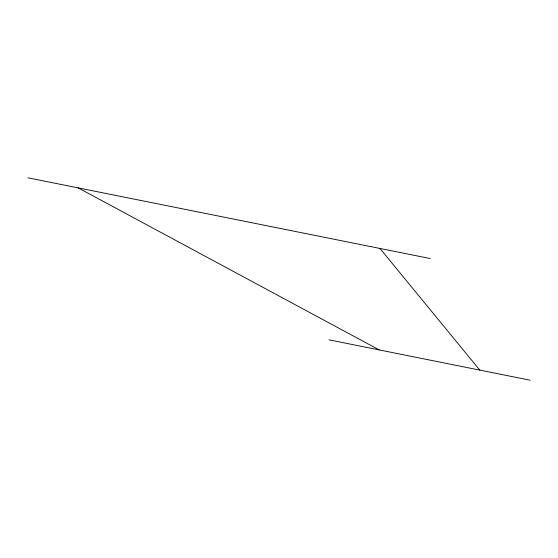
<?xml version="1.0" encoding="UTF-8"?>
<svg xmlns="http://www.w3.org/2000/svg" width="558" height="558" viewBox="0 0 558 558"><rect width="100%" height="100%" fill="white"/><g stroke="black" fill="none" stroke-linecap="round" stroke-linejoin="round"><path stroke-width="0.84" d="M27.9 177.8L430.26 258.549M328.92 339.822L530.1 380.2M78.197 187.893L379.217 349.915M379.963 248.456L479.803 370.107"/></g></svg>
